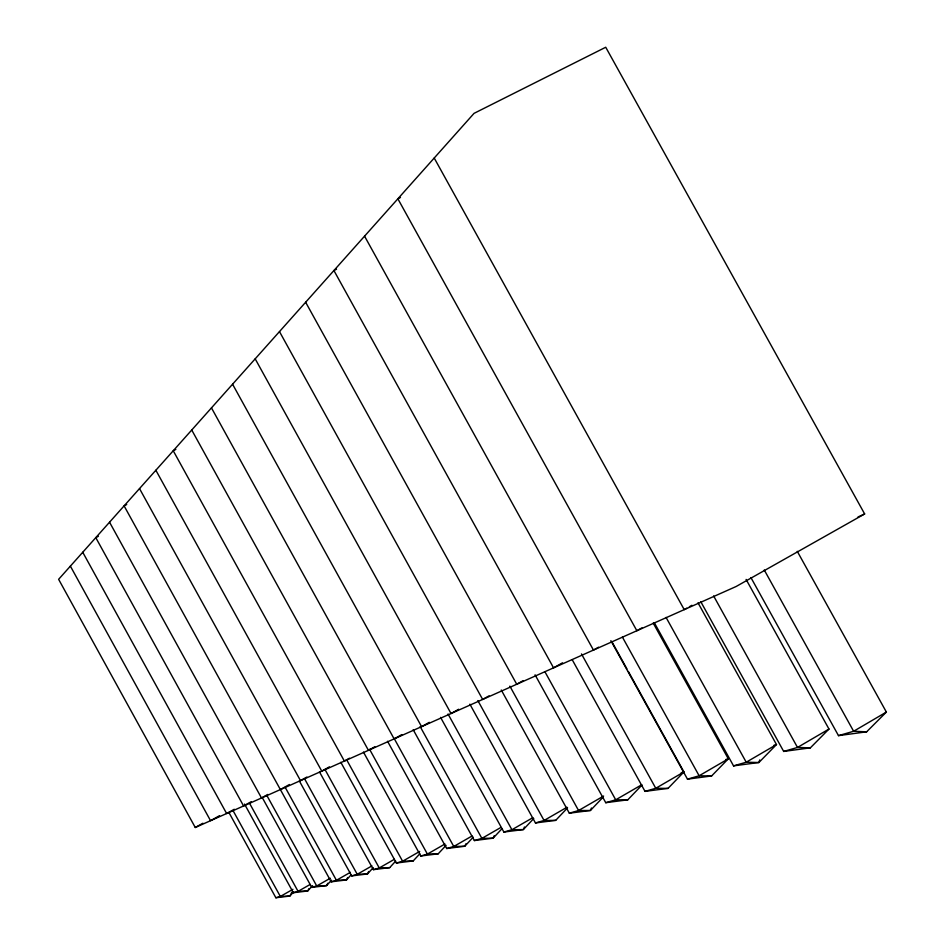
<?xml version="1.0" encoding="UTF-8"?>
<svg xmlns="http://www.w3.org/2000/svg" width="945" height="945" viewBox="0 0 945 945"><rect width="100%" height="100%" fill="white"/><g stroke="black" fill="none" stroke-linecap="round" stroke-linejoin="round"><path stroke-width="1.42" d="M759.733 759.945L758.882 762.509L733.544 765.875L654.318 622.72M591.428 807.999L590.424 810.479L569.327 813.196L501.275 690.015M524.463 826.993L523.341 829.58L503.886 832.049L440.571 717.373M494.223 835.675L493.101 838.191L474.366 840.554L413.189 729.705M465.897 843.814L464.786 846.247L446.725 848.515L387.544 741.27M368.692 871.491L367.463 873.96L351.694 875.897L299.352 780.96M347.689 877.527L346.472 879.937L331.187 881.815L124.102 505.882L126.713 504.524M327.797 883.244L326.592 885.595L311.767 887.402L262.308 797.651M308.944 888.666L307.751 890.97L293.352 892.718L244.519 804.065M291.899 892.21L289.867 896.061L275.869 897.75L229.009 812.665M293.6 891.926L289.867 896.061L280.346 896.462L275.869 897.75M312.559 885.654L307.751 890.97L298.065 891.359L293.352 892.718M331.553 880.138L326.592 885.595L316.729 885.973L311.767 887.402M351.127 874.834L346.472 879.937L336.42 880.303L331.187 881.815M373.24 867.652L367.463 873.96L357.234 874.302L351.694 875.897M319.493 771.9L373.393 869.648L389.671 867.64L395.66 861.131M340.826 762.308L396.38 863.021L413.213 860.93L419.84 853.76M363.459 752.09L420.785 855.993L438.208 853.819L446.064 845.362M473.256 837.164L464.786 846.247L453.765 846.484L446.725 848.515M501.913 828.789L493.101 838.191L481.879 838.392L474.366 840.554M533.76 818.524L523.341 829.58L511.918 829.734L503.886 832.049M469.866 704.179L535.461 822.953L555.707 820.354L567.567 807.857M602.957 797.332L590.424 810.479L578.576 810.526L569.327 813.196M535.071 674.824L605.745 802.695L627.775 799.836L641.903 785.118M572.209 659.704L645.022 791.378L668.044 788.378L683.932 771.935L628.354 671.458M610.872 640.663L687.476 779.152L711.609 775.963L728.311 758.811L653.208 623.086M700.824 601.776L783.688 751.429L810.361 747.849L828.978 729.044L746.089 579.403M750.921 577.584L838.487 735.635L866.636 731.82L886.375 712.069L797.273 551.337M886.375 712.069L853.63 731.276L838.487 735.635M828.978 729.044L797.509 747.448L783.688 751.429M641.679 784.787L615.715 799.824L605.745 802.695M532.897 817.638L511.918 829.734L448.024 714.007M566.988 807.243L544.072 820.473L535.461 822.953M603.631 796.033L578.576 810.526L509.863 686.153M472.122 835.947L453.765 846.484L394.077 738.317M500.791 827.513L481.879 838.392L420.159 726.563M371.928 865.903L357.234 874.302L304.514 778.668M394.348 859.324L379.264 867.959L373.393 869.648M419.686 851.445L402.605 861.238L396.38 863.021M444.965 844.003L427.4 854.091L420.785 855.993M292.915 889.304L280.346 896.462L233.143 810.775M310.125 884.473L298.065 891.359L249.586 803.356M330.337 878.212L316.729 885.973L266.927 795.584M350.371 872.329L336.42 880.303L285.201 787.362M641.962 627.858L636.859 630.74L397.869 198.804L400.467 197.481M686.791 608.178L684.227 609.631L434.216 158.028M689.366 606.737L691.929 605.284M864.651 513.95L736.131 586.502L195.272 827.501L58.625 579.32L474.047 113.353L605.733 47.25L864.651 513.95L858.013 516.986M429.29 722.334L421.588 726.658L232.576 384.213M458.679 709.246L451.037 713.534L255.185 358.852M489.085 695.839L482.659 699.442L279.484 331.601M523.14 680.66L516.738 684.263L305.648 302.246M562.523 662.811L553.557 667.855L333.916 270.53L336.526 269.195M598.598 647.183L593.46 650.077L364.557 236.167M234.265 809.263L226.635 813.527L82.747 552.27M251.287 801.667L243.597 805.967L95.788 537.646L98.386 536.287M267.86 794.426L261.505 797.982L109.549 522.207M280.441 789.547L289.43 784.515M306.889 777.038L300.486 780.617L139.517 488.589M329.415 766.856L321.761 771.132L155.866 470.256M349.461 758.209L344.37 761.068L173.242 450.765L175.829 449.418M374.822 746.763L368.444 750.342L191.74 430.022M401.802 734.596L394.124 738.895L211.467 407.886M195.272 827.501L202.927 823.225M219.535 815.677L210.546 820.685L70.379 566.149M681.18 772.75L683.932 771.935L655.771 788.284L645.022 791.378M725.665 759.591L728.311 758.811L699.135 775.786L687.476 779.152M773.896 745.322L776.495 744.566L698.012 602.815M733.544 765.875L746.219 762.225L776.495 744.566L758.882 762.509L746.219 762.225L666.06 617.404M389.671 867.64L379.264 867.959L324.938 769.431M413.213 860.93L402.605 861.238L346.602 759.685M438.208 853.819L427.4 854.091L369.589 749.314M555.707 820.354L544.072 820.473L477.851 700.588M627.775 799.836L615.715 799.824L545.029 671.954M668.044 788.378L655.771 788.284L581.47 653.916M711.609 775.963L699.135 775.786L622.389 637.072M810.361 747.849L797.509 747.448L713.64 595.976M866.636 731.82L853.63 731.276L764.257 569.989M611.97 641.832L626.925 668.883"/></g></svg>
